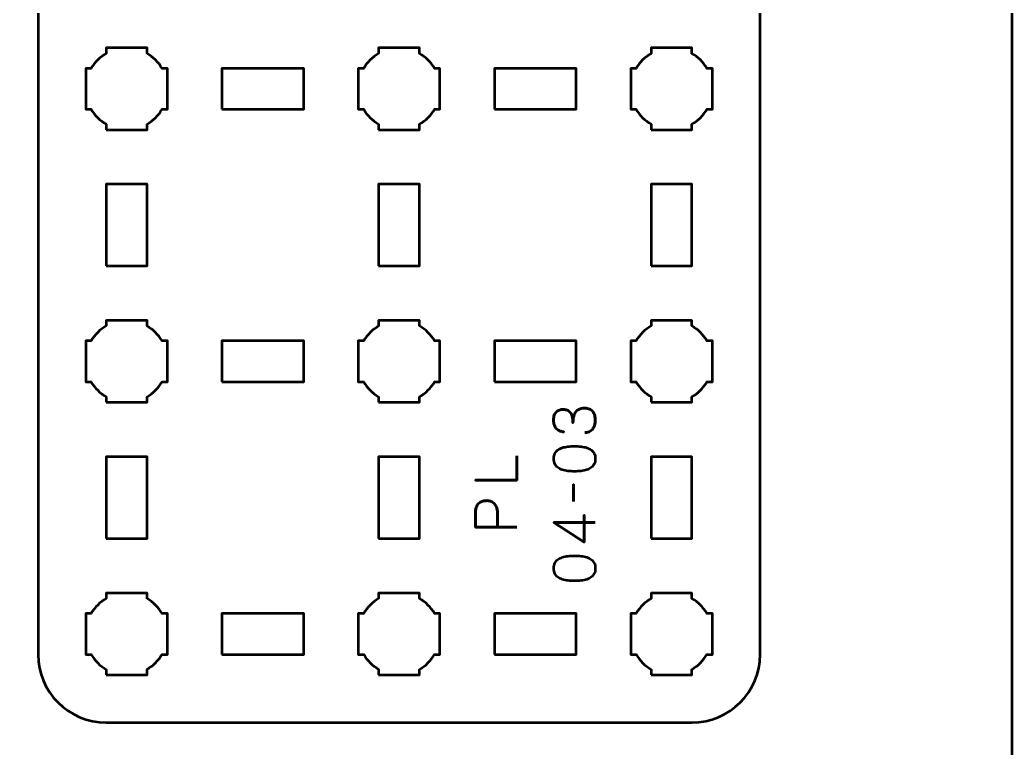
# Model space of a CAD drawing. Header units: centimetres. Extents: x -21 to 0, y -29.7 to 0.
# Drawn here: x -7.28 to 0, y -10.69 to -5.34 of the extents above; entities that cross this region are included whole.
import ezdxf

# ---------------------------------------------------------------- set-up
doc = ezdxf.new("R2010")
doc.units = ezdxf.units.CM
doc.header["$MEASUREMENT"] = 0
doc.layers.add('Layer 1', color=7, linetype='Continuous')

msp = doc.modelspace()

# ---------------------------------------------------------------- linework, layer by layer
at = {"layer": 'Layer 1', "color": 1, "lineweight": 53}
msp.add_open_spline([(-21.00003, -29.19995), (-21.00003, -29.19995), (-21.00003, -5.89992), (-21.00003, -5.89992), (-21.00003, -5.89992), (-21.00003, -5.81709), (-20.93286, -5.74992), (-20.85003, -5.74992), (-20.85003, -5.74992), (-20.7672, -5.74992), (-20.70003, -5.68275), (-20.70003, -5.59992), (-20.70003, -5.59992), (-20.70003, -5.51709), (-20.7672, -5.44992), (-20.85003, -5.44992), (-20.85003, -5.44992), (-20.93286, -5.44992), (-21.00003, -5.38275), (-21.00003, -5.29992), (-21.00003, -5.29992), (-21.00003, -5.21709), (-20.93286, -5.14992), (-20.85003, -5.14992), (-20.85003, -5.14992), (-20.7672, -5.14992), (-20.70003, -5.08275), (-20.70003, -4.99992), (-20.70003, -4.99992), (-20.70003, -4.91709), (-20.7672, -4.84992), (-20.85003, -4.84992), (-20.85003, -4.84992), (-20.93286, -4.84992), (-21.00003, -4.78275), (-21.00003, -4.69992), (-21.00003, -4.69992), (-21.00003, -4.61709), (-20.93286, -4.54992), (-20.85003, -4.54992), (-20.85003, -4.54992), (-20.7672, -4.54992), (-20.70003, -4.48275), (-20.70003, -4.39992), (-20.70003, -4.39992), (-20.70003, -4.31709), (-20.7672, -4.24992), (-20.85003, -4.24992), (-20.85003, -4.24992), (-20.93286, -4.24992), (-21.00003, -4.18275), (-21.00003, -4.09992), (-21.00003, -4.09992), (-21.00003, -4.01709), (-20.93286, -3.94992), (-20.85003, -3.94992), (-20.85003, -3.94992), (-20.7672, -3.94992), (-20.70003, -3.88275), (-20.70003, -3.79992), (-20.70003, -3.79992), (-20.70003, -3.71709), (-20.7672, -3.64992), (-20.85003, -3.64992), (-20.85003, -3.64992), (-20.93286, -3.64992), (-21.00003, -3.58275), (-21.00003, -3.49992), (-21.00003, -3.49992), (-21.00003, -3.41709), (-20.93286, -3.34992), (-20.85003, -3.34992), (-20.85003, -3.34992), (-20.7672, -3.34992), (-20.70003, -3.28275), (-20.70003, -3.19992), (-20.70003, -3.19992), (-20.70003, -3.11709), (-20.7672, -3.04992), (-20.85003, -3.04992), (-20.85003, -3.04992), (-20.93286, -3.04992), (-21.00003, -2.98275), (-21.00003, -2.89992), (-21.00003, -2.89992), (-21.00003, -2.81709), (-20.93286, -2.74992), (-20.85003, -2.74992), (-20.85003, -2.74992), (-20.7672, -2.74992), (-20.70003, -2.68275), (-20.70003, -2.59992), (-20.70003, -2.59992), (-20.70003, -2.51709), (-20.7672, -2.44992), (-20.85003, -2.44992), (-20.85003, -2.44992), (-20.93286, -2.44992), (-21.00003, -2.38275), (-21.00003, -2.29992), (-21.00003, -2.29992), (-21.00003, -2.21709), (-20.93286, -2.14992), (-20.85003, -2.14992), (-20.85003, -2.14992), (-20.7672, -2.14992), (-20.70003, -2.08275), (-20.70003, -1.99992), (-20.70003, -1.99992), (-20.70003, -1.91709), (-20.7672, -1.84992), (-20.85003, -1.84992), (-20.85003, -1.84992), (-20.93286, -1.84992), (-21.00003, -1.78275), (-21.00003, -1.69992), (-21.00003, -1.69992), (-21.00003, -1.61709), (-20.93286, -1.54992), (-20.85003, -1.54992), (-20.85003, -1.54992), (-20.7672, -1.54992), (-20.70003, -1.48275), (-20.70003, -1.39992), (-20.70003, -1.39992), (-20.70003, -1.31709), (-20.7672, -1.24992), (-20.85003, -1.24992), (-20.85003, -1.24992), (-20.93286, -1.24992), (-21.00003, -1.18275), (-21.00003, -1.09992), (-21.00003, -1.09992), (-21.00003, -1.09992), (-21.00003, -0.49992), (-21.00003, -0.49992), (-21.00003, -0.49992), (-21.00003, -0.22295), (-20.77694, 0.00004), (-20.49994, 0.00004), (-20.49994, 0.00004), (-20.49994, 0.00004), (-0.50008, 0.00004), (-0.50008, 0.00004), (-0.50008, 0.00004), (-0.22294, 0.00004), (0.00002, -0.22295), (0.00002, -0.49992), (0.00002, -0.49992), (0.00002, -0.49992), (0.00002, -29.19995), (0.00002, -29.19995), (0.00002, -29.19995), (0.00002, -29.47695), (-0.22294, -29.70004), (-0.50008, -29.70004), (-0.50008, -29.70004), (-0.50008, -29.70004), (-20.49994, -29.70004), (-20.49994, -29.70004), (-20.49994, -29.70004), (-20.77694, -29.70004), (-21.00003, -29.47695), (-21.00003, -29.19995)], degree=3, knots=[0, 0, 0, 0, 0.0243902, 0.0243902, 0.0243902, 0.0243902, 0.0487805, 0.0487805, 0.0487805, 0.0487805, 0.0731707, 0.0731707, 0.0731707, 0.0731707, 0.097561, 0.097561, 0.097561, 0.097561, 0.1219512, 0.1219512, 0.1219512, 0.1219512, 0.1463415, 0.1463415, 0.1463415, 0.1463415, 0.1707317, 0.1707317, 0.1707317, 0.1707317, 0.195122, 0.195122, 0.195122, 0.195122, 0.2195122, 0.2195122, 0.2195122, 0.2195122, 0.2439024, 0.2439024, 0.2439024, 0.2439024, 0.2682927, 0.2682927, 0.2682927, 0.2682927, 0.2926829, 0.2926829, 0.2926829, 0.2926829, 0.3170732, 0.3170732, 0.3170732, 0.3170732, 0.3414634, 0.3414634, 0.3414634, 0.3414634, 0.3658537, 0.3658537, 0.3658537, 0.3658537, 0.3902439, 0.3902439, 0.3902439, 0.3902439, 0.4146341, 0.4146341, 0.4146341, 0.4146341, 0.4390244, 0.4390244, 0.4390244, 0.4390244, 0.4634146, 0.4634146, 0.4634146, 0.4634146, 0.4878049, 0.4878049, 0.4878049, 0.4878049, 0.5121951, 0.5121951, 0.5121951, 0.5121951, 0.5365854, 0.5365854, 0.5365854, 0.5365854, 0.5609756, 0.5609756, 0.5609756, 0.5609756, 0.5853659, 0.5853659, 0.5853659, 0.5853659, 0.6097561, 0.6097561, 0.6097561, 0.6097561, 0.6341463, 0.6341463, 0.6341463, 0.6341463, 0.6585366, 0.6585366, 0.6585366, 0.6585366, 0.6829268, 0.6829268, 0.6829268, 0.6829268, 0.7073171, 0.7073171, 0.7073171, 0.7073171, 0.7317073, 0.7317073, 0.7317073, 0.7317073, 0.7560976, 0.7560976, 0.7560976, 0.7560976, 0.7804878, 0.7804878, 0.7804878, 0.7804878, 0.804878, 0.804878, 0.804878, 0.804878, 0.8292683, 0.8292683, 0.8292683, 0.8292683, 0.8536585, 0.8536585, 0.8536585, 0.8536585, 0.8780488, 0.8780488, 0.8780488, 0.8780488, 0.902439, 0.902439, 0.902439, 0.902439, 0.9268293, 0.9268293, 0.9268293, 0.9268293, 0.9512195, 0.9512195, 0.9512195, 0.9512195, 0.9756098, 0.9756098, 0.9756098, 0.9756098, 1, 1, 1, 1], dxfattribs=at)
at = {"layer": 'Layer 1', "color": 3, "lineweight": 53}
msp.add_open_spline([(-2.35, -10.5), (-2.35, -10.5), (-6.65, -10.5), (-6.65, -10.5), (-6.65, -10.5), (-6.92609, -10.5), (-7.15, -10.27609), (-7.15, -10), (-7.15, -10), (-7.15, -10), (-7.15, -3.7), (-7.15, -3.7), (-7.15, -3.7), (-7.15, -3.42391), (-6.92609, -3.2), (-6.65, -3.2), (-6.65, -3.2), (-6.65, -3.2), (-2.35, -3.2), (-2.35, -3.2), (-2.35, -3.2), (-2.07391, -3.2), (-1.85, -3.42391), (-1.85, -3.7), (-1.85, -3.7), (-1.85, -3.7), (-1.85, -10), (-1.85, -10), (-1.85, -10), (-1.85, -10.27609), (-2.07391, -10.5), (-2.35, -10.5)], degree=3, knots=[0, 0, 0, 0, 0.125, 0.125, 0.125, 0.125, 0.25, 0.25, 0.25, 0.25, 0.375, 0.375, 0.375, 0.375, 0.5, 0.5, 0.5, 0.5, 0.625, 0.625, 0.625, 0.625, 0.75, 0.75, 0.75, 0.75, 0.875, 0.875, 0.875, 0.875, 1, 1, 1, 1], dxfattribs=at)
at = {"layer": 'Layer 1', "lineweight": 53}
for points, knots in [([(-6.65, -6.15), (-6.65, -6.15), (-6.65, -6.10985), (-6.65, -6.10985), (-6.65, -6.10985), (-6.69553, -6.0835), (-6.7335, -6.04553), (-6.75985, -6), (-6.75985, -6), (-6.75985, -6), (-6.8, -6), (-6.8, -6), (-6.8, -6), (-6.8, -6), (-6.8, -5.85), (-6.8, -5.85), (-6.8, -5.85), (-6.8, -5.85), (-6.8, -5.7), (-6.8, -5.7), (-6.8, -5.7), (-6.8, -5.7), (-6.75985, -5.7), (-6.75985, -5.7), (-6.75985, -5.7), (-6.7335, -5.65447), (-6.69553, -5.6165), (-6.65, -5.59015), (-6.65, -5.59015), (-6.65, -5.59015), (-6.65, -5.55), (-6.65, -5.55), (-6.65, -5.55), (-6.65, -5.55), (-6.5, -5.55), (-6.5, -5.55), (-6.5, -5.55), (-6.5, -5.55), (-6.35, -5.55), (-6.35, -5.55), (-6.35, -5.55), (-6.35, -5.55), (-6.35, -5.59015), (-6.35, -5.59015), (-6.35, -5.59015), (-6.30447, -5.6165), (-6.2665, -5.65447), (-6.24015, -5.7), (-6.24015, -5.7), (-6.24015, -5.7), (-6.2, -5.7), (-6.2, -5.7), (-6.2, -5.7), (-6.2, -5.7), (-6.2, -5.85), (-6.2, -5.85), (-6.2, -5.85), (-6.2, -5.85), (-6.2, -6), (-6.2, -6), (-6.2, -6), (-6.2, -6), (-6.24015, -6), (-6.24015, -6), (-6.24015, -6), (-6.2665, -6.04553), (-6.30447, -6.0835), (-6.35, -6.10985), (-6.35, -6.10985), (-6.35, -6.10985), (-6.35, -6.15), (-6.35, -6.15), (-6.35, -6.15), (-6.35, -6.15), (-6.5, -6.15), (-6.5, -6.15), (-6.5, -6.15), (-6.5, -6.15), (-6.65, -6.15), (-6.65, -6.15)], [0, 0, 0, 0, 0.05, 0.05, 0.05, 0.05, 0.1, 0.1, 0.1, 0.1, 0.15, 0.15, 0.15, 0.15, 0.2, 0.2, 0.2, 0.2, 0.25, 0.25, 0.25, 0.25, 0.3, 0.3, 0.3, 0.3, 0.35, 0.35, 0.35, 0.35, 0.4, 0.4, 0.4, 0.4, 0.45, 0.45, 0.45, 0.45, 0.5, 0.5, 0.5, 0.5, 0.55, 0.55, 0.55, 0.55, 0.6, 0.6, 0.6, 0.6, 0.65, 0.65, 0.65, 0.65, 0.7, 0.7, 0.7, 0.7, 0.75, 0.75, 0.75, 0.75, 0.8, 0.8, 0.8, 0.8, 0.85, 0.85, 0.85, 0.85, 0.9, 0.9, 0.9, 0.9, 0.95, 0.95, 0.95, 0.95, 1, 1, 1, 1]), ([(-4.65, -6.15), (-4.65, -6.15), (-4.65, -6.10985), (-4.65, -6.10985), (-4.65, -6.10985), (-4.69553, -6.0835), (-4.7335, -6.04553), (-4.75985, -6), (-4.75985, -6), (-4.75985, -6), (-4.8, -6), (-4.8, -6), (-4.8, -6), (-4.8, -6), (-4.8, -5.85), (-4.8, -5.85), (-4.8, -5.85), (-4.8, -5.85), (-4.8, -5.7), (-4.8, -5.7), (-4.8, -5.7), (-4.8, -5.7), (-4.75985, -5.7), (-4.75985, -5.7), (-4.75985, -5.7), (-4.7335, -5.65447), (-4.69553, -5.6165), (-4.65, -5.59015), (-4.65, -5.59015), (-4.65, -5.59015), (-4.65, -5.55), (-4.65, -5.55), (-4.65, -5.55), (-4.65, -5.55), (-4.5, -5.55), (-4.5, -5.55), (-4.5, -5.55), (-4.5, -5.55), (-4.35, -5.55), (-4.35, -5.55), (-4.35, -5.55), (-4.35, -5.55), (-4.35, -5.59015), (-4.35, -5.59015), (-4.35, -5.59015), (-4.30447, -5.6165), (-4.2665, -5.65447), (-4.24015, -5.7), (-4.24015, -5.7), (-4.24015, -5.7), (-4.2, -5.7), (-4.2, -5.7), (-4.2, -5.7), (-4.2, -5.7), (-4.2, -5.85), (-4.2, -5.85), (-4.2, -5.85), (-4.2, -5.85), (-4.2, -6), (-4.2, -6), (-4.2, -6), (-4.2, -6), (-4.24015, -6), (-4.24015, -6), (-4.24015, -6), (-4.2665, -6.04553), (-4.30447, -6.0835), (-4.35, -6.10985), (-4.35, -6.10985), (-4.35, -6.10985), (-4.35, -6.15), (-4.35, -6.15), (-4.35, -6.15), (-4.35, -6.15), (-4.5, -6.15), (-4.5, -6.15), (-4.5, -6.15), (-4.5, -6.15), (-4.65, -6.15), (-4.65, -6.15)], [0, 0, 0, 0, 0.05, 0.05, 0.05, 0.05, 0.1, 0.1, 0.1, 0.1, 0.15, 0.15, 0.15, 0.15, 0.2, 0.2, 0.2, 0.2, 0.25, 0.25, 0.25, 0.25, 0.3, 0.3, 0.3, 0.3, 0.35, 0.35, 0.35, 0.35, 0.4, 0.4, 0.4, 0.4, 0.45, 0.45, 0.45, 0.45, 0.5, 0.5, 0.5, 0.5, 0.55, 0.55, 0.55, 0.55, 0.6, 0.6, 0.6, 0.6, 0.65, 0.65, 0.65, 0.65, 0.7, 0.7, 0.7, 0.7, 0.75, 0.75, 0.75, 0.75, 0.8, 0.8, 0.8, 0.8, 0.85, 0.85, 0.85, 0.85, 0.9, 0.9, 0.9, 0.9, 0.95, 0.95, 0.95, 0.95, 1, 1, 1, 1]), ([(-2.65, -6.15), (-2.65, -6.15), (-2.65, -6.10985), (-2.65, -6.10985), (-2.65, -6.10985), (-2.69553, -6.0835), (-2.7335, -6.04553), (-2.75985, -6), (-2.75985, -6), (-2.75985, -6), (-2.8, -6), (-2.8, -6), (-2.8, -6), (-2.8, -6), (-2.8, -5.85), (-2.8, -5.85), (-2.8, -5.85), (-2.8, -5.85), (-2.8, -5.7), (-2.8, -5.7), (-2.8, -5.7), (-2.8, -5.7), (-2.75985, -5.7), (-2.75985, -5.7), (-2.75985, -5.7), (-2.7335, -5.65447), (-2.69553, -5.6165), (-2.65, -5.59015), (-2.65, -5.59015), (-2.65, -5.59015), (-2.65, -5.55), (-2.65, -5.55), (-2.65, -5.55), (-2.65, -5.55), (-2.5, -5.55), (-2.5, -5.55), (-2.5, -5.55), (-2.5, -5.55), (-2.35, -5.55), (-2.35, -5.55), (-2.35, -5.55), (-2.35, -5.55), (-2.35, -5.59015), (-2.35, -5.59015), (-2.35, -5.59015), (-2.30447, -5.6165), (-2.2665, -5.65447), (-2.24015, -5.7), (-2.24015, -5.7), (-2.24015, -5.7), (-2.2, -5.7), (-2.2, -5.7), (-2.2, -5.7), (-2.2, -5.7), (-2.2, -5.85), (-2.2, -5.85), (-2.2, -5.85), (-2.2, -5.85), (-2.2, -6), (-2.2, -6), (-2.2, -6), (-2.2, -6), (-2.24015, -6), (-2.24015, -6), (-2.24015, -6), (-2.2665, -6.04553), (-2.30447, -6.0835), (-2.35, -6.10985), (-2.35, -6.10985), (-2.35, -6.10985), (-2.35, -6.15), (-2.35, -6.15), (-2.35, -6.15), (-2.35, -6.15), (-2.5, -6.15), (-2.5, -6.15), (-2.5, -6.15), (-2.5, -6.15), (-2.65, -6.15), (-2.65, -6.15)], [0, 0, 0, 0, 0.05, 0.05, 0.05, 0.05, 0.1, 0.1, 0.1, 0.1, 0.15, 0.15, 0.15, 0.15, 0.2, 0.2, 0.2, 0.2, 0.25, 0.25, 0.25, 0.25, 0.3, 0.3, 0.3, 0.3, 0.35, 0.35, 0.35, 0.35, 0.4, 0.4, 0.4, 0.4, 0.45, 0.45, 0.45, 0.45, 0.5, 0.5, 0.5, 0.5, 0.55, 0.55, 0.55, 0.55, 0.6, 0.6, 0.6, 0.6, 0.65, 0.65, 0.65, 0.65, 0.7, 0.7, 0.7, 0.7, 0.75, 0.75, 0.75, 0.75, 0.8, 0.8, 0.8, 0.8, 0.85, 0.85, 0.85, 0.85, 0.9, 0.9, 0.9, 0.9, 0.95, 0.95, 0.95, 0.95, 1, 1, 1, 1]), ([(-5.8, -6), (-5.8, -6), (-5.8, -5.7), (-5.8, -5.7), (-5.8, -5.7), (-5.8, -5.7), (-5.2, -5.7), (-5.2, -5.7), (-5.2, -5.7), (-5.2, -5.7), (-5.2, -6), (-5.2, -6), (-5.2, -6), (-5.2, -6), (-5.8, -6), (-5.8, -6)], [0, 0, 0, 0, 0.25, 0.25, 0.25, 0.25, 0.5, 0.5, 0.5, 0.5, 0.75, 0.75, 0.75, 0.75, 1, 1, 1, 1]), ([(-3.8, -6), (-3.8, -6), (-3.8, -5.7), (-3.8, -5.7), (-3.8, -5.7), (-3.8, -5.7), (-3.2, -5.7), (-3.2, -5.7), (-3.2, -5.7), (-3.2, -5.7), (-3.2, -6), (-3.2, -6), (-3.2, -6), (-3.2, -6), (-3.8, -6), (-3.8, -6)], [0, 0, 0, 0, 0.25, 0.25, 0.25, 0.25, 0.5, 0.5, 0.5, 0.5, 0.75, 0.75, 0.75, 0.75, 1, 1, 1, 1]), ([(-6.65, -7.15), (-6.65, -7.15), (-6.65, -6.55), (-6.65, -6.55), (-6.65, -6.55), (-6.65, -6.55), (-6.35, -6.55), (-6.35, -6.55), (-6.35, -6.55), (-6.35, -6.55), (-6.35, -7.15), (-6.35, -7.15), (-6.35, -7.15), (-6.35, -7.15), (-6.65, -7.15), (-6.65, -7.15)], [0, 0, 0, 0, 0.25, 0.25, 0.25, 0.25, 0.5, 0.5, 0.5, 0.5, 0.75, 0.75, 0.75, 0.75, 1, 1, 1, 1]), ([(-4.65, -7.15), (-4.65, -7.15), (-4.65, -6.55), (-4.65, -6.55), (-4.65, -6.55), (-4.65, -6.55), (-4.35, -6.55), (-4.35, -6.55), (-4.35, -6.55), (-4.35, -6.55), (-4.35, -7.15), (-4.35, -7.15), (-4.35, -7.15), (-4.35, -7.15), (-4.65, -7.15), (-4.65, -7.15)], [0, 0, 0, 0, 0.25, 0.25, 0.25, 0.25, 0.5, 0.5, 0.5, 0.5, 0.75, 0.75, 0.75, 0.75, 1, 1, 1, 1]), ([(-2.65, -7.15), (-2.65, -7.15), (-2.65, -6.55), (-2.65, -6.55), (-2.65, -6.55), (-2.65, -6.55), (-2.35, -6.55), (-2.35, -6.55), (-2.35, -6.55), (-2.35, -6.55), (-2.35, -7.15), (-2.35, -7.15), (-2.35, -7.15), (-2.35, -7.15), (-2.65, -7.15), (-2.65, -7.15)], [0, 0, 0, 0, 0.25, 0.25, 0.25, 0.25, 0.5, 0.5, 0.5, 0.5, 0.75, 0.75, 0.75, 0.75, 1, 1, 1, 1]), ([(-6.65, -8.15), (-6.65, -8.15), (-6.65, -8.10985), (-6.65, -8.10985), (-6.65, -8.10985), (-6.69553, -8.0835), (-6.7335, -8.04553), (-6.75985, -8), (-6.75985, -8), (-6.75985, -8), (-6.8, -8), (-6.8, -8), (-6.8, -8), (-6.8, -8), (-6.8, -7.85), (-6.8, -7.85), (-6.8, -7.85), (-6.8, -7.85), (-6.8, -7.7), (-6.8, -7.7), (-6.8, -7.7), (-6.8, -7.7), (-6.75985, -7.7), (-6.75985, -7.7), (-6.75985, -7.7), (-6.7335, -7.65447), (-6.69553, -7.6165), (-6.65, -7.59015), (-6.65, -7.59015), (-6.65, -7.59015), (-6.65, -7.55), (-6.65, -7.55), (-6.65, -7.55), (-6.65, -7.55), (-6.5, -7.55), (-6.5, -7.55), (-6.5, -7.55), (-6.5, -7.55), (-6.35, -7.55), (-6.35, -7.55), (-6.35, -7.55), (-6.35, -7.55), (-6.35, -7.59015), (-6.35, -7.59015), (-6.35, -7.59015), (-6.30447, -7.6165), (-6.2665, -7.65447), (-6.24015, -7.7), (-6.24015, -7.7), (-6.24015, -7.7), (-6.2, -7.7), (-6.2, -7.7), (-6.2, -7.7), (-6.2, -7.7), (-6.2, -7.85), (-6.2, -7.85), (-6.2, -7.85), (-6.2, -7.85), (-6.2, -8), (-6.2, -8), (-6.2, -8), (-6.2, -8), (-6.24015, -8), (-6.24015, -8), (-6.24015, -8), (-6.2665, -8.04553), (-6.30447, -8.0835), (-6.35, -8.10985), (-6.35, -8.10985), (-6.35, -8.10985), (-6.35, -8.15), (-6.35, -8.15), (-6.35, -8.15), (-6.35, -8.15), (-6.5, -8.15), (-6.5, -8.15), (-6.5, -8.15), (-6.5, -8.15), (-6.65, -8.15), (-6.65, -8.15)], [0, 0, 0, 0, 0.05, 0.05, 0.05, 0.05, 0.1, 0.1, 0.1, 0.1, 0.15, 0.15, 0.15, 0.15, 0.2, 0.2, 0.2, 0.2, 0.25, 0.25, 0.25, 0.25, 0.3, 0.3, 0.3, 0.3, 0.35, 0.35, 0.35, 0.35, 0.4, 0.4, 0.4, 0.4, 0.45, 0.45, 0.45, 0.45, 0.5, 0.5, 0.5, 0.5, 0.55, 0.55, 0.55, 0.55, 0.6, 0.6, 0.6, 0.6, 0.65, 0.65, 0.65, 0.65, 0.7, 0.7, 0.7, 0.7, 0.75, 0.75, 0.75, 0.75, 0.8, 0.8, 0.8, 0.8, 0.85, 0.85, 0.85, 0.85, 0.9, 0.9, 0.9, 0.9, 0.95, 0.95, 0.95, 0.95, 1, 1, 1, 1]), ([(-4.65, -8.15), (-4.65, -8.15), (-4.65, -8.10985), (-4.65, -8.10985), (-4.65, -8.10985), (-4.69553, -8.0835), (-4.7335, -8.04553), (-4.75985, -8), (-4.75985, -8), (-4.75985, -8), (-4.8, -8), (-4.8, -8), (-4.8, -8), (-4.8, -8), (-4.8, -7.85), (-4.8, -7.85), (-4.8, -7.85), (-4.8, -7.85), (-4.8, -7.7), (-4.8, -7.7), (-4.8, -7.7), (-4.8, -7.7), (-4.75985, -7.7), (-4.75985, -7.7), (-4.75985, -7.7), (-4.7335, -7.65447), (-4.69553, -7.6165), (-4.65, -7.59015), (-4.65, -7.59015), (-4.65, -7.59015), (-4.65, -7.55), (-4.65, -7.55), (-4.65, -7.55), (-4.65, -7.55), (-4.5, -7.55), (-4.5, -7.55), (-4.5, -7.55), (-4.5, -7.55), (-4.35, -7.55), (-4.35, -7.55), (-4.35, -7.55), (-4.35, -7.55), (-4.35, -7.59015), (-4.35, -7.59015), (-4.35, -7.59015), (-4.30447, -7.6165), (-4.2665, -7.65447), (-4.24015, -7.7), (-4.24015, -7.7), (-4.24015, -7.7), (-4.2, -7.7), (-4.2, -7.7), (-4.2, -7.7), (-4.2, -7.7), (-4.2, -7.85), (-4.2, -7.85), (-4.2, -7.85), (-4.2, -7.85), (-4.2, -8), (-4.2, -8), (-4.2, -8), (-4.2, -8), (-4.24015, -8), (-4.24015, -8), (-4.24015, -8), (-4.2665, -8.04553), (-4.30447, -8.0835), (-4.35, -8.10985), (-4.35, -8.10985), (-4.35, -8.10985), (-4.35, -8.15), (-4.35, -8.15), (-4.35, -8.15), (-4.35, -8.15), (-4.5, -8.15), (-4.5, -8.15), (-4.5, -8.15), (-4.5, -8.15), (-4.65, -8.15), (-4.65, -8.15)], [0, 0, 0, 0, 0.05, 0.05, 0.05, 0.05, 0.1, 0.1, 0.1, 0.1, 0.15, 0.15, 0.15, 0.15, 0.2, 0.2, 0.2, 0.2, 0.25, 0.25, 0.25, 0.25, 0.3, 0.3, 0.3, 0.3, 0.35, 0.35, 0.35, 0.35, 0.4, 0.4, 0.4, 0.4, 0.45, 0.45, 0.45, 0.45, 0.5, 0.5, 0.5, 0.5, 0.55, 0.55, 0.55, 0.55, 0.6, 0.6, 0.6, 0.6, 0.65, 0.65, 0.65, 0.65, 0.7, 0.7, 0.7, 0.7, 0.75, 0.75, 0.75, 0.75, 0.8, 0.8, 0.8, 0.8, 0.85, 0.85, 0.85, 0.85, 0.9, 0.9, 0.9, 0.9, 0.95, 0.95, 0.95, 0.95, 1, 1, 1, 1]), ([(-2.65, -8.15), (-2.65, -8.15), (-2.65, -8.10985), (-2.65, -8.10985), (-2.65, -8.10985), (-2.69553, -8.0835), (-2.7335, -8.04553), (-2.75985, -8), (-2.75985, -8), (-2.75985, -8), (-2.8, -8), (-2.8, -8), (-2.8, -8), (-2.8, -8), (-2.8, -7.85), (-2.8, -7.85), (-2.8, -7.85), (-2.8, -7.85), (-2.8, -7.7), (-2.8, -7.7), (-2.8, -7.7), (-2.8, -7.7), (-2.75985, -7.7), (-2.75985, -7.7), (-2.75985, -7.7), (-2.7335, -7.65447), (-2.69553, -7.6165), (-2.65, -7.59015), (-2.65, -7.59015), (-2.65, -7.59015), (-2.65, -7.55), (-2.65, -7.55), (-2.65, -7.55), (-2.65, -7.55), (-2.5, -7.55), (-2.5, -7.55), (-2.5, -7.55), (-2.5, -7.55), (-2.35, -7.55), (-2.35, -7.55), (-2.35, -7.55), (-2.35, -7.55), (-2.35, -7.59015), (-2.35, -7.59015), (-2.35, -7.59015), (-2.30447, -7.6165), (-2.2665, -7.65447), (-2.24015, -7.7), (-2.24015, -7.7), (-2.24015, -7.7), (-2.2, -7.7), (-2.2, -7.7), (-2.2, -7.7), (-2.2, -7.7), (-2.2, -7.85), (-2.2, -7.85), (-2.2, -7.85), (-2.2, -7.85), (-2.2, -8), (-2.2, -8), (-2.2, -8), (-2.2, -8), (-2.24015, -8), (-2.24015, -8), (-2.24015, -8), (-2.2665, -8.04553), (-2.30447, -8.0835), (-2.35, -8.10985), (-2.35, -8.10985), (-2.35, -8.10985), (-2.35, -8.15), (-2.35, -8.15), (-2.35, -8.15), (-2.35, -8.15), (-2.5, -8.15), (-2.5, -8.15), (-2.5, -8.15), (-2.5, -8.15), (-2.65, -8.15), (-2.65, -8.15)], [0, 0, 0, 0, 0.05, 0.05, 0.05, 0.05, 0.1, 0.1, 0.1, 0.1, 0.15, 0.15, 0.15, 0.15, 0.2, 0.2, 0.2, 0.2, 0.25, 0.25, 0.25, 0.25, 0.3, 0.3, 0.3, 0.3, 0.35, 0.35, 0.35, 0.35, 0.4, 0.4, 0.4, 0.4, 0.45, 0.45, 0.45, 0.45, 0.5, 0.5, 0.5, 0.5, 0.55, 0.55, 0.55, 0.55, 0.6, 0.6, 0.6, 0.6, 0.65, 0.65, 0.65, 0.65, 0.7, 0.7, 0.7, 0.7, 0.75, 0.75, 0.75, 0.75, 0.8, 0.8, 0.8, 0.8, 0.85, 0.85, 0.85, 0.85, 0.9, 0.9, 0.9, 0.9, 0.95, 0.95, 0.95, 0.95, 1, 1, 1, 1]), ([(-5.8, -8), (-5.8, -8), (-5.8, -7.7), (-5.8, -7.7), (-5.8, -7.7), (-5.8, -7.7), (-5.2, -7.7), (-5.2, -7.7), (-5.2, -7.7), (-5.2, -7.7), (-5.2, -8), (-5.2, -8), (-5.2, -8), (-5.2, -8), (-5.8, -8), (-5.8, -8)], [0, 0, 0, 0, 0.25, 0.25, 0.25, 0.25, 0.5, 0.5, 0.5, 0.5, 0.75, 0.75, 0.75, 0.75, 1, 1, 1, 1]), ([(-3.8, -8), (-3.8, -8), (-3.8, -7.7), (-3.8, -7.7), (-3.8, -7.7), (-3.8, -7.7), (-3.2, -7.7), (-3.2, -7.7), (-3.2, -7.7), (-3.2, -7.7), (-3.2, -8), (-3.2, -8), (-3.2, -8), (-3.2, -8), (-3.8, -8), (-3.8, -8)], [0, 0, 0, 0, 0.25, 0.25, 0.25, 0.25, 0.5, 0.5, 0.5, 0.5, 0.75, 0.75, 0.75, 0.75, 1, 1, 1, 1]), ([(-6.65, -9.15), (-6.65, -9.15), (-6.65, -8.55), (-6.65, -8.55), (-6.65, -8.55), (-6.65, -8.55), (-6.35, -8.55), (-6.35, -8.55), (-6.35, -8.55), (-6.35, -8.55), (-6.35, -9.15), (-6.35, -9.15), (-6.35, -9.15), (-6.35, -9.15), (-6.65, -9.15), (-6.65, -9.15)], [0, 0, 0, 0, 0.25, 0.25, 0.25, 0.25, 0.5, 0.5, 0.5, 0.5, 0.75, 0.75, 0.75, 0.75, 1, 1, 1, 1]), ([(-4.65, -9.15), (-4.65, -9.15), (-4.65, -8.55), (-4.65, -8.55), (-4.65, -8.55), (-4.65, -8.55), (-4.35, -8.55), (-4.35, -8.55), (-4.35, -8.55), (-4.35, -8.55), (-4.35, -9.15), (-4.35, -9.15), (-4.35, -9.15), (-4.35, -9.15), (-4.65, -9.15), (-4.65, -9.15)], [0, 0, 0, 0, 0.25, 0.25, 0.25, 0.25, 0.5, 0.5, 0.5, 0.5, 0.75, 0.75, 0.75, 0.75, 1, 1, 1, 1]), ([(-2.65, -9.15), (-2.65, -9.15), (-2.65, -8.55), (-2.65, -8.55), (-2.65, -8.55), (-2.65, -8.55), (-2.35, -8.55), (-2.35, -8.55), (-2.35, -8.55), (-2.35, -8.55), (-2.35, -9.15), (-2.35, -9.15), (-2.35, -9.15), (-2.35, -9.15), (-2.65, -9.15), (-2.65, -9.15)], [0, 0, 0, 0, 0.25, 0.25, 0.25, 0.25, 0.5, 0.5, 0.5, 0.5, 0.75, 0.75, 0.75, 0.75, 1, 1, 1, 1]), ([(-6.65, -10.15), (-6.65, -10.15), (-6.65, -10.10985), (-6.65, -10.10985), (-6.65, -10.10985), (-6.69553, -10.0835), (-6.7335, -10.04553), (-6.75985, -10), (-6.75985, -10), (-6.75985, -10), (-6.8, -10), (-6.8, -10), (-6.8, -10), (-6.8, -10), (-6.8, -9.85), (-6.8, -9.85), (-6.8, -9.85), (-6.8, -9.85), (-6.8, -9.7), (-6.8, -9.7), (-6.8, -9.7), (-6.8, -9.7), (-6.75985, -9.7), (-6.75985, -9.7), (-6.75985, -9.7), (-6.7335, -9.65447), (-6.69553, -9.6165), (-6.65, -9.59015), (-6.65, -9.59015), (-6.65, -9.59015), (-6.65, -9.55), (-6.65, -9.55), (-6.65, -9.55), (-6.65, -9.55), (-6.5, -9.55), (-6.5, -9.55), (-6.5, -9.55), (-6.5, -9.55), (-6.35, -9.55), (-6.35, -9.55), (-6.35, -9.55), (-6.35, -9.55), (-6.35, -9.59015), (-6.35, -9.59015), (-6.35, -9.59015), (-6.30447, -9.6165), (-6.2665, -9.65447), (-6.24015, -9.7), (-6.24015, -9.7), (-6.24015, -9.7), (-6.2, -9.7), (-6.2, -9.7), (-6.2, -9.7), (-6.2, -9.7), (-6.2, -9.85), (-6.2, -9.85), (-6.2, -9.85), (-6.2, -9.85), (-6.2, -10), (-6.2, -10), (-6.2, -10), (-6.2, -10), (-6.24015, -10), (-6.24015, -10), (-6.24015, -10), (-6.2665, -10.04553), (-6.30447, -10.0835), (-6.35, -10.10985), (-6.35, -10.10985), (-6.35, -10.10985), (-6.35, -10.15), (-6.35, -10.15), (-6.35, -10.15), (-6.35, -10.15), (-6.5, -10.15), (-6.5, -10.15), (-6.5, -10.15), (-6.5, -10.15), (-6.65, -10.15), (-6.65, -10.15)], [0, 0, 0, 0, 0.05, 0.05, 0.05, 0.05, 0.1, 0.1, 0.1, 0.1, 0.15, 0.15, 0.15, 0.15, 0.2, 0.2, 0.2, 0.2, 0.25, 0.25, 0.25, 0.25, 0.3, 0.3, 0.3, 0.3, 0.35, 0.35, 0.35, 0.35, 0.4, 0.4, 0.4, 0.4, 0.45, 0.45, 0.45, 0.45, 0.5, 0.5, 0.5, 0.5, 0.55, 0.55, 0.55, 0.55, 0.6, 0.6, 0.6, 0.6, 0.65, 0.65, 0.65, 0.65, 0.7, 0.7, 0.7, 0.7, 0.75, 0.75, 0.75, 0.75, 0.8, 0.8, 0.8, 0.8, 0.85, 0.85, 0.85, 0.85, 0.9, 0.9, 0.9, 0.9, 0.95, 0.95, 0.95, 0.95, 1, 1, 1, 1]), ([(-4.65, -10.15), (-4.65, -10.15), (-4.65, -10.10985), (-4.65, -10.10985), (-4.65, -10.10985), (-4.69553, -10.0835), (-4.7335, -10.04553), (-4.75985, -10), (-4.75985, -10), (-4.75985, -10), (-4.8, -10), (-4.8, -10), (-4.8, -10), (-4.8, -10), (-4.8, -9.85), (-4.8, -9.85), (-4.8, -9.85), (-4.8, -9.85), (-4.8, -9.7), (-4.8, -9.7), (-4.8, -9.7), (-4.8, -9.7), (-4.75985, -9.7), (-4.75985, -9.7), (-4.75985, -9.7), (-4.7335, -9.65447), (-4.69553, -9.6165), (-4.65, -9.59015), (-4.65, -9.59015), (-4.65, -9.59015), (-4.65, -9.55), (-4.65, -9.55), (-4.65, -9.55), (-4.65, -9.55), (-4.5, -9.55), (-4.5, -9.55), (-4.5, -9.55), (-4.5, -9.55), (-4.35, -9.55), (-4.35, -9.55), (-4.35, -9.55), (-4.35, -9.55), (-4.35, -9.59015), (-4.35, -9.59015), (-4.35, -9.59015), (-4.30447, -9.6165), (-4.2665, -9.65447), (-4.24015, -9.7), (-4.24015, -9.7), (-4.24015, -9.7), (-4.2, -9.7), (-4.2, -9.7), (-4.2, -9.7), (-4.2, -9.7), (-4.2, -9.85), (-4.2, -9.85), (-4.2, -9.85), (-4.2, -9.85), (-4.2, -10), (-4.2, -10), (-4.2, -10), (-4.2, -10), (-4.24015, -10), (-4.24015, -10), (-4.24015, -10), (-4.2665, -10.04553), (-4.30447, -10.0835), (-4.35, -10.10985), (-4.35, -10.10985), (-4.35, -10.10985), (-4.35, -10.15), (-4.35, -10.15), (-4.35, -10.15), (-4.35, -10.15), (-4.5, -10.15), (-4.5, -10.15), (-4.5, -10.15), (-4.5, -10.15), (-4.65, -10.15), (-4.65, -10.15)], [0, 0, 0, 0, 0.05, 0.05, 0.05, 0.05, 0.1, 0.1, 0.1, 0.1, 0.15, 0.15, 0.15, 0.15, 0.2, 0.2, 0.2, 0.2, 0.25, 0.25, 0.25, 0.25, 0.3, 0.3, 0.3, 0.3, 0.35, 0.35, 0.35, 0.35, 0.4, 0.4, 0.4, 0.4, 0.45, 0.45, 0.45, 0.45, 0.5, 0.5, 0.5, 0.5, 0.55, 0.55, 0.55, 0.55, 0.6, 0.6, 0.6, 0.6, 0.65, 0.65, 0.65, 0.65, 0.7, 0.7, 0.7, 0.7, 0.75, 0.75, 0.75, 0.75, 0.8, 0.8, 0.8, 0.8, 0.85, 0.85, 0.85, 0.85, 0.9, 0.9, 0.9, 0.9, 0.95, 0.95, 0.95, 0.95, 1, 1, 1, 1]), ([(-2.65, -10.15), (-2.65, -10.15), (-2.65, -10.10985), (-2.65, -10.10985), (-2.65, -10.10985), (-2.69553, -10.0835), (-2.7335, -10.04553), (-2.75985, -10), (-2.75985, -10), (-2.75985, -10), (-2.8, -10), (-2.8, -10), (-2.8, -10), (-2.8, -10), (-2.8, -9.85), (-2.8, -9.85), (-2.8, -9.85), (-2.8, -9.85), (-2.8, -9.7), (-2.8, -9.7), (-2.8, -9.7), (-2.8, -9.7), (-2.75985, -9.7), (-2.75985, -9.7), (-2.75985, -9.7), (-2.7335, -9.65447), (-2.69553, -9.6165), (-2.65, -9.59015), (-2.65, -9.59015), (-2.65, -9.59015), (-2.65, -9.55), (-2.65, -9.55), (-2.65, -9.55), (-2.65, -9.55), (-2.5, -9.55), (-2.5, -9.55), (-2.5, -9.55), (-2.5, -9.55), (-2.35, -9.55), (-2.35, -9.55), (-2.35, -9.55), (-2.35, -9.55), (-2.35, -9.59015), (-2.35, -9.59015), (-2.35, -9.59015), (-2.30447, -9.6165), (-2.2665, -9.65447), (-2.24015, -9.7), (-2.24015, -9.7), (-2.24015, -9.7), (-2.2, -9.7), (-2.2, -9.7), (-2.2, -9.7), (-2.2, -9.7), (-2.2, -9.85), (-2.2, -9.85), (-2.2, -9.85), (-2.2, -9.85), (-2.2, -10), (-2.2, -10), (-2.2, -10), (-2.2, -10), (-2.24015, -10), (-2.24015, -10), (-2.24015, -10), (-2.2665, -10.04553), (-2.30447, -10.0835), (-2.35, -10.10985), (-2.35, -10.10985), (-2.35, -10.10985), (-2.35, -10.15), (-2.35, -10.15), (-2.35, -10.15), (-2.35, -10.15), (-2.5, -10.15), (-2.5, -10.15), (-2.5, -10.15), (-2.5, -10.15), (-2.65, -10.15), (-2.65, -10.15)], [0, 0, 0, 0, 0.05, 0.05, 0.05, 0.05, 0.1, 0.1, 0.1, 0.1, 0.15, 0.15, 0.15, 0.15, 0.2, 0.2, 0.2, 0.2, 0.25, 0.25, 0.25, 0.25, 0.3, 0.3, 0.3, 0.3, 0.35, 0.35, 0.35, 0.35, 0.4, 0.4, 0.4, 0.4, 0.45, 0.45, 0.45, 0.45, 0.5, 0.5, 0.5, 0.5, 0.55, 0.55, 0.55, 0.55, 0.6, 0.6, 0.6, 0.6, 0.65, 0.65, 0.65, 0.65, 0.7, 0.7, 0.7, 0.7, 0.75, 0.75, 0.75, 0.75, 0.8, 0.8, 0.8, 0.8, 0.85, 0.85, 0.85, 0.85, 0.9, 0.9, 0.9, 0.9, 0.95, 0.95, 0.95, 0.95, 1, 1, 1, 1]), ([(-5.8, -10), (-5.8, -10), (-5.8, -9.7), (-5.8, -9.7), (-5.8, -9.7), (-5.8, -9.7), (-5.2, -9.7), (-5.2, -9.7), (-5.2, -9.7), (-5.2, -9.7), (-5.2, -10), (-5.2, -10), (-5.2, -10), (-5.2, -10), (-5.8, -10), (-5.8, -10)], [0, 0, 0, 0, 0.25, 0.25, 0.25, 0.25, 0.5, 0.5, 0.5, 0.5, 0.75, 0.75, 0.75, 0.75, 1, 1, 1, 1]), ([(-3.8, -10), (-3.8, -10), (-3.8, -9.7), (-3.8, -9.7), (-3.8, -9.7), (-3.8, -9.7), (-3.2, -9.7), (-3.2, -9.7), (-3.2, -9.7), (-3.2, -9.7), (-3.2, -10), (-3.2, -10), (-3.2, -10), (-3.2, -10), (-3.8, -10), (-3.8, -10)], [0, 0, 0, 0, 0.25, 0.25, 0.25, 0.25, 0.5, 0.5, 0.5, 0.5, 0.75, 0.75, 0.75, 0.75, 1, 1, 1, 1])]:
    msp.add_open_spline(points, degree=3, knots=knots, dxfattribs=at)
at = {"layer": 'Layer 1', "color": 5, "lineweight": 53}
for points, knots in [([(-3.13637, -8.3721), (-3.12113, -8.37203), (-3.10787, -8.3685), (-3.09637, -8.36152), (-3.09637, -8.36152), (-3.08494, -8.35453), (-3.07598, -8.34458), (-3.06956, -8.3316), (-3.06956, -8.3316), (-3.06314, -8.31862), (-3.05989, -8.30303), (-3.05975, -8.28489), (-3.05975, -8.28489), (-3.05975, -8.27128), (-3.06116, -8.25893), (-3.06412, -8.24771), (-3.06412, -8.24771), (-3.06709, -8.23656), (-3.07167, -8.22697), (-3.07795, -8.21885), (-3.07795, -8.21885), (-3.08423, -8.21074), (-3.09235, -8.20453), (-3.10222, -8.20009), (-3.10222, -8.20009), (-3.11217, -8.19571), (-3.1241, -8.19353), (-3.13807, -8.19346), (-3.13807, -8.19346), (-3.15669, -8.19338), (-3.17243, -8.19719), (-3.1852, -8.20474), (-3.1852, -8.20474), (-3.19797, -8.21229), (-3.20756, -8.22401), (-3.21412, -8.23974), (-3.21412, -8.23974), (-3.22069, -8.25547), (-3.224, -8.27565), (-3.224, -8.30013), (-3.224, -8.30013), (-3.22393, -8.28186), (-3.22562, -8.26655), (-3.22908, -8.25406), (-3.22908, -8.25406), (-3.23254, -8.24164), (-3.23741, -8.2317), (-3.24376, -8.22422), (-3.24376, -8.22422), (-3.25004, -8.21674), (-3.25752, -8.21131), (-3.26612, -8.20806), (-3.26612, -8.20806), (-3.27466, -8.20474), (-3.28404, -8.20312), (-3.29427, -8.20319), (-3.29427, -8.20319), (-3.30451, -8.20312), (-3.31396, -8.20453), (-3.32271, -8.20735), (-3.32271, -8.20735), (-3.33146, -8.21011), (-3.33915, -8.21462), (-3.34571, -8.22076), (-3.34571, -8.22076), (-3.35227, -8.2269), (-3.35742, -8.23501), (-3.36109, -8.24496), (-3.36109, -8.24496), (-3.36476, -8.25498), (-3.36659, -8.26719), (-3.36666, -8.28151), (-3.36666, -8.28151), (-3.36659, -8.29576), (-3.36448, -8.30825), (-3.36038, -8.31883), (-3.36038, -8.31883), (-3.35629, -8.32949), (-3.35072, -8.33823), (-3.34359, -8.34529), (-3.34359, -8.34529), (-3.33647, -8.35227), (-3.32835, -8.3575), (-3.31918, -8.36095), (-3.31918, -8.36095), (-3.31001, -8.36448), (-3.30027, -8.36617), (-3.29004, -8.36617), (-3.29004, -8.36617), (-3.30027, -8.36617), (-3.31001, -8.36448), (-3.31918, -8.36095), (-3.31918, -8.36095), (-3.32835, -8.3575), (-3.33647, -8.35227), (-3.34359, -8.34529), (-3.34359, -8.34529), (-3.35072, -8.33823), (-3.35629, -8.32949), (-3.36038, -8.31883), (-3.36038, -8.31883), (-3.36448, -8.30825), (-3.36659, -8.29576), (-3.36666, -8.28151), (-3.36666, -8.28151), (-3.36659, -8.26719), (-3.36476, -8.25498), (-3.36109, -8.24496), (-3.36109, -8.24496), (-3.35742, -8.23501), (-3.35227, -8.2269), (-3.34571, -8.22076), (-3.34571, -8.22076), (-3.33915, -8.21462), (-3.33146, -8.21011), (-3.32271, -8.20735), (-3.32271, -8.20735), (-3.31396, -8.20453), (-3.30451, -8.20312), (-3.29427, -8.20319), (-3.29427, -8.20319), (-3.28404, -8.20312), (-3.27466, -8.20474), (-3.26612, -8.20806), (-3.26612, -8.20806), (-3.25752, -8.21131), (-3.25004, -8.21674), (-3.24376, -8.22422), (-3.24376, -8.22422), (-3.23741, -8.2317), (-3.23254, -8.24164), (-3.22908, -8.25406), (-3.22908, -8.25406), (-3.22562, -8.26655), (-3.22393, -8.28186), (-3.224, -8.30013), (-3.224, -8.30013), (-3.224, -8.27565), (-3.22069, -8.25547), (-3.21412, -8.23974), (-3.21412, -8.23974), (-3.20756, -8.22401), (-3.19797, -8.21229), (-3.1852, -8.20474), (-3.1852, -8.20474), (-3.17243, -8.19719), (-3.15669, -8.19338), (-3.13807, -8.19346), (-3.13807, -8.19346), (-3.1241, -8.19353), (-3.11217, -8.19571), (-3.10222, -8.20009), (-3.10222, -8.20009), (-3.09235, -8.20453), (-3.08423, -8.21074), (-3.07795, -8.21885), (-3.07795, -8.21885), (-3.07167, -8.22697), (-3.06709, -8.23656), (-3.06412, -8.24771), (-3.06412, -8.24771), (-3.06116, -8.25893), (-3.05975, -8.27128), (-3.05975, -8.28489), (-3.05975, -8.28489), (-3.05989, -8.30303), (-3.06314, -8.31862), (-3.06956, -8.3316), (-3.06956, -8.3316), (-3.07598, -8.34458), (-3.08494, -8.35453), (-3.09637, -8.36152), (-3.09637, -8.36152), (-3.10787, -8.3685), (-3.12113, -8.37203), (-3.13637, -8.3721)], [0, 0, 0, 0, 0.0227273, 0.0227273, 0.0227273, 0.0227273, 0.0454545, 0.0454545, 0.0454545, 0.0454545, 0.0681818, 0.0681818, 0.0681818, 0.0681818, 0.0909091, 0.0909091, 0.0909091, 0.0909091, 0.1136364, 0.1136364, 0.1136364, 0.1136364, 0.1363636, 0.1363636, 0.1363636, 0.1363636, 0.1590909, 0.1590909, 0.1590909, 0.1590909, 0.1818182, 0.1818182, 0.1818182, 0.1818182, 0.2045455, 0.2045455, 0.2045455, 0.2045455, 0.2272727, 0.2272727, 0.2272727, 0.2272727, 0.25, 0.25, 0.25, 0.25, 0.2727273, 0.2727273, 0.2727273, 0.2727273, 0.2954545, 0.2954545, 0.2954545, 0.2954545, 0.3181818, 0.3181818, 0.3181818, 0.3181818, 0.3409091, 0.3409091, 0.3409091, 0.3409091, 0.3636364, 0.3636364, 0.3636364, 0.3636364, 0.3863636, 0.3863636, 0.3863636, 0.3863636, 0.4090909, 0.4090909, 0.4090909, 0.4090909, 0.4318182, 0.4318182, 0.4318182, 0.4318182, 0.4545455, 0.4545455, 0.4545455, 0.4545455, 0.4772727, 0.4772727, 0.4772727, 0.4772727, 0.5, 0.5, 0.5, 0.5, 0.5227273, 0.5227273, 0.5227273, 0.5227273, 0.5454545, 0.5454545, 0.5454545, 0.5454545, 0.5681818, 0.5681818, 0.5681818, 0.5681818, 0.5909091, 0.5909091, 0.5909091, 0.5909091, 0.6136364, 0.6136364, 0.6136364, 0.6136364, 0.6363636, 0.6363636, 0.6363636, 0.6363636, 0.6590909, 0.6590909, 0.6590909, 0.6590909, 0.6818182, 0.6818182, 0.6818182, 0.6818182, 0.7045455, 0.7045455, 0.7045455, 0.7045455, 0.7272727, 0.7272727, 0.7272727, 0.7272727, 0.75, 0.75, 0.75, 0.75, 0.7727273, 0.7727273, 0.7727273, 0.7727273, 0.7954545, 0.7954545, 0.7954545, 0.7954545, 0.8181818, 0.8181818, 0.8181818, 0.8181818, 0.8409091, 0.8409091, 0.8409091, 0.8409091, 0.8636364, 0.8636364, 0.8636364, 0.8636364, 0.8863636, 0.8863636, 0.8863636, 0.8863636, 0.9090909, 0.9090909, 0.9090909, 0.9090909, 0.9318182, 0.9318182, 0.9318182, 0.9318182, 0.9545455, 0.9545455, 0.9545455, 0.9545455, 0.9772727, 0.9772727, 0.9772727, 0.9772727, 1, 1, 1, 1]), ([(-3.05975, -8.56471), (-3.05982, -8.5499), (-3.06243, -8.53713), (-3.06751, -8.52647), (-3.06751, -8.52647), (-3.07259, -8.51589), (-3.07986, -8.50707), (-3.0891, -8.50002), (-3.0891, -8.50002), (-3.09841, -8.49303), (-3.10942, -8.48753), (-3.12212, -8.48344), (-3.12212, -8.48344), (-3.13482, -8.47941), (-3.14872, -8.47652), (-3.16396, -8.4749), (-3.16396, -8.4749), (-3.1792, -8.4732), (-3.19522, -8.47236), (-3.21215, -8.47243), (-3.21215, -8.47243), (-3.22901, -8.47236), (-3.24503, -8.4732), (-3.2602, -8.4749), (-3.2602, -8.4749), (-3.27537, -8.47652), (-3.28934, -8.47941), (-3.30204, -8.48344), (-3.30204, -8.48344), (-3.31467, -8.48753), (-3.32567, -8.49303), (-3.33506, -8.50002), (-3.33506, -8.50002), (-3.34437, -8.50707), (-3.35164, -8.51589), (-3.35672, -8.52647), (-3.35672, -8.52647), (-3.36187, -8.53713), (-3.36448, -8.5499), (-3.36455, -8.56471), (-3.36455, -8.56471), (-3.36448, -8.57953), (-3.36187, -8.5923), (-3.35672, -8.60296), (-3.35672, -8.60296), (-3.35164, -8.61354), (-3.34437, -8.62236), (-3.33506, -8.62941), (-3.33506, -8.62941), (-3.32567, -8.6364), (-3.31467, -8.6419), (-3.30204, -8.64599), (-3.30204, -8.64599), (-3.28934, -8.65002), (-3.27537, -8.65291), (-3.2602, -8.65453), (-3.2602, -8.65453), (-3.24503, -8.65622), (-3.22901, -8.65707), (-3.21215, -8.657), (-3.21215, -8.657), (-3.19522, -8.65707), (-3.1792, -8.65622), (-3.16396, -8.65453), (-3.16396, -8.65453), (-3.14872, -8.65291), (-3.13482, -8.65002), (-3.12212, -8.64599), (-3.12212, -8.64599), (-3.10942, -8.6419), (-3.09841, -8.6364), (-3.0891, -8.62941), (-3.0891, -8.62941), (-3.07986, -8.62236), (-3.07259, -8.61354), (-3.06751, -8.60296), (-3.06751, -8.60296), (-3.06243, -8.5923), (-3.05982, -8.57953), (-3.05975, -8.56471)], [0, 0, 0, 0, 0.05, 0.05, 0.05, 0.05, 0.1, 0.1, 0.1, 0.1, 0.15, 0.15, 0.15, 0.15, 0.2, 0.2, 0.2, 0.2, 0.25, 0.25, 0.25, 0.25, 0.3, 0.3, 0.3, 0.3, 0.35, 0.35, 0.35, 0.35, 0.4, 0.4, 0.4, 0.4, 0.45, 0.45, 0.45, 0.45, 0.5, 0.5, 0.5, 0.5, 0.55, 0.55, 0.55, 0.55, 0.6, 0.6, 0.6, 0.6, 0.65, 0.65, 0.65, 0.65, 0.7, 0.7, 0.7, 0.7, 0.75, 0.75, 0.75, 0.75, 0.8, 0.8, 0.8, 0.8, 0.85, 0.85, 0.85, 0.85, 0.9, 0.9, 0.9, 0.9, 0.95, 0.95, 0.95, 0.95, 1, 1, 1, 1]), ([(-3.05975, -8.56471), (-3.05982, -8.5499), (-3.06243, -8.53713), (-3.06751, -8.52647), (-3.06751, -8.52647), (-3.07259, -8.51589), (-3.07986, -8.50707), (-3.0891, -8.50002), (-3.0891, -8.50002), (-3.09841, -8.49303), (-3.10942, -8.48753), (-3.12212, -8.48344), (-3.12212, -8.48344), (-3.13482, -8.47941), (-3.14872, -8.47652), (-3.16396, -8.4749), (-3.16396, -8.4749), (-3.1792, -8.4732), (-3.19522, -8.47236), (-3.21215, -8.47243), (-3.21215, -8.47243), (-3.22901, -8.47236), (-3.24503, -8.4732), (-3.2602, -8.4749), (-3.2602, -8.4749), (-3.27537, -8.47652), (-3.28934, -8.47941), (-3.30204, -8.48344), (-3.30204, -8.48344), (-3.31467, -8.48753), (-3.32567, -8.49303), (-3.33506, -8.50002), (-3.33506, -8.50002), (-3.34437, -8.50707), (-3.35164, -8.51589), (-3.35672, -8.52647), (-3.35672, -8.52647), (-3.36187, -8.53713), (-3.36448, -8.5499), (-3.36455, -8.56471), (-3.36455, -8.56471), (-3.36448, -8.57953), (-3.36187, -8.5923), (-3.35672, -8.60296), (-3.35672, -8.60296), (-3.35164, -8.61354), (-3.34437, -8.62236), (-3.33506, -8.62941), (-3.33506, -8.62941), (-3.32567, -8.6364), (-3.31467, -8.6419), (-3.30204, -8.64599), (-3.30204, -8.64599), (-3.28934, -8.65002), (-3.27537, -8.65291), (-3.2602, -8.65453), (-3.2602, -8.65453), (-3.24503, -8.65622), (-3.22901, -8.65707), (-3.21215, -8.657), (-3.21215, -8.657), (-3.19522, -8.65707), (-3.1792, -8.65622), (-3.16396, -8.65453), (-3.16396, -8.65453), (-3.14872, -8.65291), (-3.13482, -8.65002), (-3.12212, -8.64599), (-3.12212, -8.64599), (-3.10942, -8.6419), (-3.09841, -8.6364), (-3.0891, -8.62941), (-3.0891, -8.62941), (-3.07986, -8.62236), (-3.07259, -8.61354), (-3.06751, -8.60296), (-3.06751, -8.60296), (-3.06243, -8.5923), (-3.05982, -8.57953), (-3.05975, -8.56471)], [0, 0, 0, 0, 0.05, 0.05, 0.05, 0.05, 0.1, 0.1, 0.1, 0.1, 0.15, 0.15, 0.15, 0.15, 0.2, 0.2, 0.2, 0.2, 0.25, 0.25, 0.25, 0.25, 0.3, 0.3, 0.3, 0.3, 0.35, 0.35, 0.35, 0.35, 0.4, 0.4, 0.4, 0.4, 0.45, 0.45, 0.45, 0.45, 0.5, 0.5, 0.5, 0.5, 0.55, 0.55, 0.55, 0.55, 0.6, 0.6, 0.6, 0.6, 0.65, 0.65, 0.65, 0.65, 0.7, 0.7, 0.7, 0.7, 0.75, 0.75, 0.75, 0.75, 0.8, 0.8, 0.8, 0.8, 0.85, 0.85, 0.85, 0.85, 0.9, 0.9, 0.9, 0.9, 0.95, 0.95, 0.95, 0.95, 1, 1, 1, 1]), ([(-3.63506, -8.54312), (-3.63506, -8.54312), (-3.63506, -8.72134), (-3.63506, -8.72134), (-3.63506, -8.72134), (-3.63506, -8.72134), (-3.94028, -8.72134), (-3.94028, -8.72134), (-3.94028, -8.72134), (-3.94028, -8.72134), (-3.63506, -8.72134), (-3.63506, -8.72134), (-3.63506, -8.72134), (-3.63506, -8.72134), (-3.63506, -8.54312), (-3.63506, -8.54312)], [0, 0, 0, 0, 0.25, 0.25, 0.25, 0.25, 0.5, 0.5, 0.5, 0.5, 0.75, 0.75, 0.75, 0.75, 1, 1, 1, 1]), ([(-3.21935, -8.87713), (-3.21935, -8.87713), (-3.21935, -8.75394), (-3.21935, -8.75394), (-3.21935, -8.75394), (-3.21935, -8.75394), (-3.21935, -8.87713), (-3.21935, -8.87713)], [0, 0, 0, 0, 0.5, 0.5, 0.5, 0.5, 1, 1, 1, 1]), ([(-3.63506, -9.06762), (-3.63506, -9.06762), (-3.94028, -9.06762), (-3.94028, -9.06762), (-3.94028, -9.06762), (-3.94028, -9.06762), (-3.94028, -8.97025), (-3.94028, -8.97025), (-3.94028, -8.97025), (-3.94021, -8.95078), (-3.93802, -8.93477), (-3.93379, -8.92214), (-3.93379, -8.92214), (-3.92963, -8.90958), (-3.92384, -8.8997), (-3.9165, -8.89257), (-3.9165, -8.89257), (-3.90924, -8.88545), (-3.90091, -8.88037), (-3.89153, -8.87726), (-3.89153, -8.87726), (-3.88214, -8.87423), (-3.87234, -8.87247), (-3.86196, -8.87204), (-3.86196, -8.87204), (-3.85159, -8.87155), (-3.84143, -8.87275), (-3.83156, -8.87557), (-3.83156, -8.87557), (-3.82168, -8.87846), (-3.81272, -8.88333), (-3.80467, -8.89032), (-3.80467, -8.89032), (-3.79663, -8.89723), (-3.79021, -8.90661), (-3.78548, -8.9184), (-3.78548, -8.9184), (-3.78069, -8.93018), (-3.77829, -8.94478), (-3.77815, -8.96221), (-3.77815, -8.96221), (-3.77815, -8.96221), (-3.77815, -9.06762), (-3.77815, -9.06762), (-3.77815, -9.06762), (-3.77815, -9.06762), (-3.77815, -8.96221), (-3.77815, -8.96221), (-3.77815, -8.96221), (-3.77829, -8.94514), (-3.78069, -8.93067), (-3.78548, -8.91896), (-3.78548, -8.91896), (-3.79021, -8.90718), (-3.79663, -8.89779), (-3.80467, -8.89074), (-3.80467, -8.89074), (-3.81272, -8.88375), (-3.82168, -8.87874), (-3.83156, -8.87578), (-3.83156, -8.87578), (-3.84143, -8.87282), (-3.85159, -8.87155), (-3.86196, -8.87204), (-3.86196, -8.87204), (-3.87234, -8.87247), (-3.88214, -8.87423), (-3.89153, -8.8774), (-3.89153, -8.8774), (-3.90091, -8.88051), (-3.90924, -8.88573), (-3.9165, -8.89286), (-3.9165, -8.89286), (-3.92384, -8.90005), (-3.92963, -8.90993), (-3.93379, -8.92249), (-3.93379, -8.92249), (-3.93802, -8.93512), (-3.94021, -8.95099), (-3.94028, -8.97025), (-3.94028, -8.97025), (-3.94028, -8.97025), (-3.94028, -9.06762), (-3.94028, -9.06762), (-3.94028, -9.06762), (-3.94028, -9.06762), (-3.63506, -9.06762), (-3.63506, -9.06762)], [0, 0, 0, 0, 0.0454545, 0.0454545, 0.0454545, 0.0454545, 0.0909091, 0.0909091, 0.0909091, 0.0909091, 0.1363636, 0.1363636, 0.1363636, 0.1363636, 0.1818182, 0.1818182, 0.1818182, 0.1818182, 0.2272727, 0.2272727, 0.2272727, 0.2272727, 0.2727273, 0.2727273, 0.2727273, 0.2727273, 0.3181818, 0.3181818, 0.3181818, 0.3181818, 0.3636364, 0.3636364, 0.3636364, 0.3636364, 0.4090909, 0.4090909, 0.4090909, 0.4090909, 0.4545455, 0.4545455, 0.4545455, 0.4545455, 0.5, 0.5, 0.5, 0.5, 0.5454545, 0.5454545, 0.5454545, 0.5454545, 0.5909091, 0.5909091, 0.5909091, 0.5909091, 0.6363636, 0.6363636, 0.6363636, 0.6363636, 0.6818182, 0.6818182, 0.6818182, 0.6818182, 0.7272727, 0.7272727, 0.7272727, 0.7272727, 0.7727273, 0.7727273, 0.7727273, 0.7727273, 0.8181818, 0.8181818, 0.8181818, 0.8181818, 0.8636364, 0.8636364, 0.8636364, 0.8636364, 0.9090909, 0.9090909, 0.9090909, 0.9090909, 0.9545455, 0.9545455, 0.9545455, 0.9545455, 1, 1, 1, 1]), ([(-3.05975, -9.03207), (-3.05975, -9.03207), (-3.36497, -9.03207), (-3.36497, -9.03207), (-3.36497, -9.03207), (-3.36497, -9.03207), (-3.14103, -9.176), (-3.14103, -9.176), (-3.14103, -9.176), (-3.14103, -9.176), (-3.14103, -8.97788), (-3.14103, -8.97788), (-3.14103, -8.97788), (-3.14103, -8.97788), (-3.14103, -9.176), (-3.14103, -9.176), (-3.14103, -9.176), (-3.14103, -9.176), (-3.36497, -9.03207), (-3.36497, -9.03207), (-3.36497, -9.03207), (-3.36497, -9.03207), (-3.05975, -9.03207), (-3.05975, -9.03207)], [0, 0, 0, 0, 0.1666667, 0.1666667, 0.1666667, 0.1666667, 0.3333333, 0.3333333, 0.3333333, 0.3333333, 0.5, 0.5, 0.5, 0.5, 0.6666667, 0.6666667, 0.6666667, 0.6666667, 0.8333333, 0.8333333, 0.8333333, 0.8333333, 1, 1, 1, 1]), ([(-3.05975, -9.36861), (-3.05982, -9.3538), (-3.06243, -9.34103), (-3.06751, -9.33037), (-3.06751, -9.33037), (-3.07259, -9.31979), (-3.07986, -9.31097), (-3.0891, -9.30392), (-3.0891, -9.30392), (-3.09841, -9.29693), (-3.10942, -9.29143), (-3.12212, -9.28734), (-3.12212, -9.28734), (-3.13482, -9.28331), (-3.14872, -9.28042), (-3.16396, -9.2788), (-3.16396, -9.2788), (-3.1792, -9.2771), (-3.19522, -9.27626), (-3.21215, -9.27633), (-3.21215, -9.27633), (-3.22901, -9.27626), (-3.24503, -9.2771), (-3.2602, -9.2788), (-3.2602, -9.2788), (-3.27537, -9.28042), (-3.28934, -9.28331), (-3.30204, -9.28734), (-3.30204, -9.28734), (-3.31467, -9.29143), (-3.32567, -9.29693), (-3.33506, -9.30392), (-3.33506, -9.30392), (-3.34437, -9.31097), (-3.35164, -9.31979), (-3.35672, -9.33037), (-3.35672, -9.33037), (-3.36187, -9.34103), (-3.36448, -9.3538), (-3.36455, -9.36861), (-3.36455, -9.36861), (-3.36448, -9.38343), (-3.36187, -9.3962), (-3.35672, -9.40686), (-3.35672, -9.40686), (-3.35164, -9.41744), (-3.34437, -9.42626), (-3.33506, -9.43331), (-3.33506, -9.43331), (-3.32567, -9.4403), (-3.31467, -9.4458), (-3.30204, -9.44989), (-3.30204, -9.44989), (-3.28934, -9.45392), (-3.27537, -9.45681), (-3.2602, -9.45843), (-3.2602, -9.45843), (-3.24503, -9.46012), (-3.22901, -9.46097), (-3.21215, -9.4609), (-3.21215, -9.4609), (-3.19522, -9.46097), (-3.1792, -9.46012), (-3.16396, -9.45843), (-3.16396, -9.45843), (-3.14872, -9.45681), (-3.13482, -9.45392), (-3.12212, -9.44989), (-3.12212, -9.44989), (-3.10942, -9.4458), (-3.09841, -9.4403), (-3.0891, -9.43331), (-3.0891, -9.43331), (-3.07986, -9.42626), (-3.07259, -9.41744), (-3.06751, -9.40686), (-3.06751, -9.40686), (-3.06243, -9.3962), (-3.05982, -9.38343), (-3.05975, -9.36861)], [0, 0, 0, 0, 0.05, 0.05, 0.05, 0.05, 0.1, 0.1, 0.1, 0.1, 0.15, 0.15, 0.15, 0.15, 0.2, 0.2, 0.2, 0.2, 0.25, 0.25, 0.25, 0.25, 0.3, 0.3, 0.3, 0.3, 0.35, 0.35, 0.35, 0.35, 0.4, 0.4, 0.4, 0.4, 0.45, 0.45, 0.45, 0.45, 0.5, 0.5, 0.5, 0.5, 0.55, 0.55, 0.55, 0.55, 0.6, 0.6, 0.6, 0.6, 0.65, 0.65, 0.65, 0.65, 0.7, 0.7, 0.7, 0.7, 0.75, 0.75, 0.75, 0.75, 0.8, 0.8, 0.8, 0.8, 0.85, 0.85, 0.85, 0.85, 0.9, 0.9, 0.9, 0.9, 0.95, 0.95, 0.95, 0.95, 1, 1, 1, 1]), ([(-3.05975, -9.36861), (-3.05982, -9.3538), (-3.06243, -9.34103), (-3.06751, -9.33037), (-3.06751, -9.33037), (-3.07259, -9.31979), (-3.07986, -9.31097), (-3.0891, -9.30392), (-3.0891, -9.30392), (-3.09841, -9.29693), (-3.10942, -9.29143), (-3.12212, -9.28734), (-3.12212, -9.28734), (-3.13482, -9.28331), (-3.14872, -9.28042), (-3.16396, -9.2788), (-3.16396, -9.2788), (-3.1792, -9.2771), (-3.19522, -9.27626), (-3.21215, -9.27633), (-3.21215, -9.27633), (-3.22901, -9.27626), (-3.24503, -9.2771), (-3.2602, -9.2788), (-3.2602, -9.2788), (-3.27537, -9.28042), (-3.28934, -9.28331), (-3.30204, -9.28734), (-3.30204, -9.28734), (-3.31467, -9.29143), (-3.32567, -9.29693), (-3.33506, -9.30392), (-3.33506, -9.30392), (-3.34437, -9.31097), (-3.35164, -9.31979), (-3.35672, -9.33037), (-3.35672, -9.33037), (-3.36187, -9.34103), (-3.36448, -9.3538), (-3.36455, -9.36861), (-3.36455, -9.36861), (-3.36448, -9.38343), (-3.36187, -9.3962), (-3.35672, -9.40686), (-3.35672, -9.40686), (-3.35164, -9.41744), (-3.34437, -9.42626), (-3.33506, -9.43331), (-3.33506, -9.43331), (-3.32567, -9.4403), (-3.31467, -9.4458), (-3.30204, -9.44989), (-3.30204, -9.44989), (-3.28934, -9.45392), (-3.27537, -9.45681), (-3.2602, -9.45843), (-3.2602, -9.45843), (-3.24503, -9.46012), (-3.22901, -9.46097), (-3.21215, -9.4609), (-3.21215, -9.4609), (-3.19522, -9.46097), (-3.1792, -9.46012), (-3.16396, -9.45843), (-3.16396, -9.45843), (-3.14872, -9.45681), (-3.13482, -9.45392), (-3.12212, -9.44989), (-3.12212, -9.44989), (-3.10942, -9.4458), (-3.09841, -9.4403), (-3.0891, -9.43331), (-3.0891, -9.43331), (-3.07986, -9.42626), (-3.07259, -9.41744), (-3.06751, -9.40686), (-3.06751, -9.40686), (-3.06243, -9.3962), (-3.05982, -9.38343), (-3.05975, -9.36861)], [0, 0, 0, 0, 0.05, 0.05, 0.05, 0.05, 0.1, 0.1, 0.1, 0.1, 0.15, 0.15, 0.15, 0.15, 0.2, 0.2, 0.2, 0.2, 0.25, 0.25, 0.25, 0.25, 0.3, 0.3, 0.3, 0.3, 0.35, 0.35, 0.35, 0.35, 0.4, 0.4, 0.4, 0.4, 0.45, 0.45, 0.45, 0.45, 0.5, 0.5, 0.5, 0.5, 0.55, 0.55, 0.55, 0.55, 0.6, 0.6, 0.6, 0.6, 0.65, 0.65, 0.65, 0.65, 0.7, 0.7, 0.7, 0.7, 0.75, 0.75, 0.75, 0.75, 0.8, 0.8, 0.8, 0.8, 0.85, 0.85, 0.85, 0.85, 0.9, 0.9, 0.9, 0.9, 0.95, 0.95, 0.95, 0.95, 1, 1, 1, 1])]:
    msp.add_open_spline(points, degree=3, knots=knots, dxfattribs=at)

doc.saveas('drawing.dxf')
